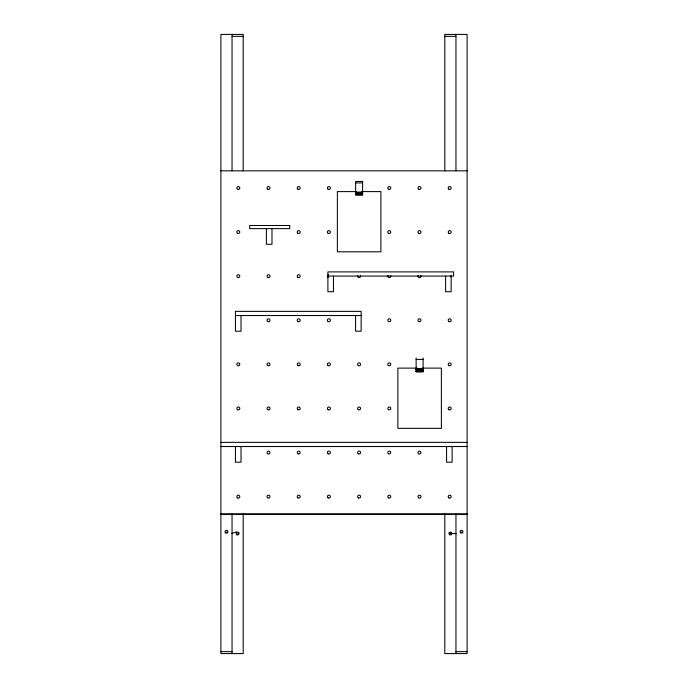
<?xml version="1.0" encoding="UTF-8"?>
<svg xmlns="http://www.w3.org/2000/svg" width="688" height="688" viewBox="0 0 688 688"><rect width="100%" height="100%" fill="white"/><g stroke="black" fill="none" stroke-linecap="round" stroke-linejoin="round"><path stroke-width="1.03" d="M231.736 533.424L236.638 531.936M232.045 36.335L243.191 36.335M444.809 36.335L455.955 36.335M220.908 170.848L467.092 170.848M355.653 182.939L362.61 182.879M356.479 191.599L337.369 191.599L337.369 251.817L380.894 251.817L380.894 191.599L361.785 191.599M355.653 192.098L362.61 192.098M355.653 192.803L362.61 192.803M355.653 193.242L362.61 193.182M355.653 194.515L362.61 194.472M327.892 276.077L453.598 276.077L453.598 271.898L327.892 271.898L327.892 291.729L333.465 291.729L333.465 276.077M235.442 315.543L361.148 315.543M416.128 359.463L423.094 359.403M416.962 368.123L397.853 368.123L397.853 428.34L441.378 428.34L441.378 368.123L422.269 368.123M416.128 368.622L423.094 368.622M416.128 369.327L423.094 369.327M416.128 369.705L423.094 369.705M416.128 369.766L423.094 369.766M416.128 370.995L423.094 370.995M416.128 371.038L423.094 371.038M416.128 371.185L423.094 371.185M416.128 371.546L423.094 371.529M416.128 371.666L423.094 371.666M220.908 442.358L467.092 442.358M220.908 446.538L467.092 446.538M220.908 513.773L467.092 513.773M220.908 514.495L467.092 514.495M450.382 533.578L456.454 533.578M220.908 651.665L232.045 651.665M455.955 651.665L467.092 651.665M455.955 34.4L455.955 170.736M455.955 514.048L455.955 653.6M452.136 446.538L452.136 462.19L446.572 462.19L446.572 446.538M451.156 276.077L451.156 291.729L445.592 291.729L445.592 276.077M444.809 170.882L444.809 34.4L467.092 34.4L467.092 653.6L444.809 653.6L444.809 514.048M423.094 357.966L423.094 371.744L416.128 371.744L416.128 357.966M355.576 315.543L355.576 331.195L361.148 331.195L361.148 311.363L235.442 311.363L235.442 331.195L241.015 331.195L241.015 315.543M271.984 228.631L271.984 244.283L266.411 244.283L266.411 228.631M243.191 170.882L243.191 34.4L220.908 34.4L220.908 653.6L243.191 653.6L243.191 514.048M241.015 446.538L241.015 462.19L235.442 462.19L235.442 446.538M232.045 34.4L232.045 170.736M232.045 514.048L232.045 653.6M451.01 275.527A1.479 1.453 0 0 1 450.967 276.903M238.831 532.331A1.393 1.376 0 0 1 236.414 532.331M328.52 277.582A1.479 1.453 0 0 1 328.52 274.761M360.426 275.527A1.479 1.453 0 0 1 359.102 277.625A1.479 1.453 0 0 1 357.769 275.527M390.621 275.527A1.479 1.453 0 0 1 389.296 277.625A1.479 1.453 0 0 1 387.963 275.527M420.815 275.527A1.479 1.453 0 0 1 419.491 277.625A1.479 1.453 0 0 1 418.158 275.527M451.586 532.331A1.393 1.376 0 0 1 449.169 532.331M460.315 532.89A1.393 1.376 0 0 1 462.732 532.89M225.268 532.89A1.393 1.376 0 0 1 227.685 532.89M362.61 181.443L355.653 181.443L355.653 195.22L362.61 195.22L362.61 181.443M289.743 225.501L249.701 225.501L249.701 228.631L289.743 228.631L289.743 225.501M236.921 534.765A1.393 1.376 0 0 0 239.011 533.578A1.393 1.376 0 0 0 236.921 532.392A1.393 1.376 0 0 0 236.921 534.765M237.575 365.612A1.479 1.453 0 0 0 239.794 364.356A1.479 1.453 0 0 0 237.575 363.092A1.479 1.453 0 0 0 237.575 365.612M448.946 321.528A1.479 1.453 0 0 0 451.165 320.264A1.479 1.453 0 0 0 448.946 319A1.479 1.453 0 0 0 448.946 321.528M418.751 321.528A1.479 1.453 0 0 0 420.97 320.264A1.479 1.453 0 0 0 418.751 319A1.479 1.453 0 0 0 418.751 321.528M388.557 321.528A1.479 1.453 0 0 0 390.775 320.264A1.479 1.453 0 0 0 388.557 319A1.479 1.453 0 0 0 388.557 321.528M267.77 365.612A1.479 1.453 0 0 0 269.988 364.356A1.479 1.453 0 0 0 267.77 363.092A1.479 1.453 0 0 0 267.77 365.612M297.964 365.612A1.479 1.453 0 0 0 300.183 364.356A1.479 1.453 0 0 0 297.964 363.092A1.479 1.453 0 0 0 297.964 365.612M297.964 321.528A1.479 1.453 0 0 0 300.183 320.264A1.479 1.453 0 0 0 297.964 319A1.479 1.453 0 0 0 297.964 321.528M448.946 409.704A1.479 1.453 0 0 0 451.165 408.44A1.479 1.453 0 0 0 448.946 407.184A1.479 1.453 0 0 0 448.946 409.704M267.692 277.384A1.479 1.453 0 0 0 269.988 276.266A1.479 1.453 0 0 0 267.856 274.865A1.479 1.453 0 0 0 267.692 277.384M328.159 365.612A1.479 1.453 0 0 0 330.386 364.356A1.479 1.453 0 0 0 328.159 363.092A1.479 1.453 0 0 0 328.159 365.612M237.575 189.252A1.479 1.453 0 0 0 239.794 187.987A1.479 1.453 0 0 0 237.575 186.732A1.479 1.453 0 0 0 237.575 189.252M297.887 277.384A1.479 1.453 0 0 0 300.183 276.266A1.479 1.453 0 0 0 298.05 274.865A1.479 1.453 0 0 0 297.887 277.384M358.353 365.612A1.479 1.453 0 0 0 360.581 364.356A1.479 1.453 0 0 0 358.353 363.092A1.479 1.453 0 0 0 358.353 365.612M388.557 365.612A1.479 1.453 0 0 0 390.775 364.356A1.479 1.453 0 0 0 388.557 363.092A1.479 1.453 0 0 0 388.557 365.612M328.159 409.704A1.479 1.453 0 0 0 330.386 408.44A1.479 1.453 0 0 0 328.159 407.184A1.479 1.453 0 0 0 328.159 409.704M297.964 409.704A1.479 1.453 0 0 0 300.183 408.44A1.479 1.453 0 0 0 297.964 407.184A1.479 1.453 0 0 0 297.964 409.704M388.557 409.704A1.479 1.453 0 0 0 390.775 408.44A1.479 1.453 0 0 0 388.557 407.184A1.479 1.453 0 0 0 388.557 409.704M358.276 409.652A1.479 1.453 0 0 0 360.572 408.534A1.479 1.453 0 0 0 358.439 407.133A1.479 1.453 0 0 0 358.276 409.652M328.081 321.477A1.479 1.453 0 0 0 330.378 320.359A1.479 1.453 0 0 0 328.245 318.957A1.479 1.453 0 0 0 328.081 321.477M267.77 189.252A1.479 1.453 0 0 0 269.988 187.987A1.479 1.453 0 0 0 267.77 186.732A1.479 1.453 0 0 0 267.77 189.252M237.575 409.704A1.479 1.453 0 0 0 239.794 408.44A1.479 1.453 0 0 0 237.575 407.184A1.479 1.453 0 0 0 237.575 409.704M267.77 453.796A1.479 1.453 0 0 0 269.988 452.532A1.479 1.453 0 0 0 267.77 451.268A1.479 1.453 0 0 0 267.77 453.796M297.964 453.796A1.479 1.453 0 0 0 300.183 452.532A1.479 1.453 0 0 0 297.964 451.268A1.479 1.453 0 0 0 297.964 453.796M297.887 497.837A1.479 1.453 0 0 0 300.183 496.719A1.479 1.453 0 0 0 298.05 495.317A1.479 1.453 0 0 0 297.887 497.837M237.575 497.888A1.479 1.453 0 0 0 239.794 496.624A1.479 1.453 0 0 0 237.575 495.36A1.479 1.453 0 0 0 237.575 497.888M267.77 497.888A1.479 1.453 0 0 0 269.988 496.624A1.479 1.453 0 0 0 267.77 495.36A1.479 1.453 0 0 0 267.77 497.888M328.159 497.888A1.479 1.453 0 0 0 330.386 496.624A1.479 1.453 0 0 0 328.159 495.36A1.479 1.453 0 0 0 328.159 497.888M358.353 497.888A1.479 1.453 0 0 0 360.581 496.624A1.479 1.453 0 0 0 358.353 495.36A1.479 1.453 0 0 0 358.353 497.888M388.557 497.888A1.479 1.453 0 0 0 390.775 496.624A1.479 1.453 0 0 0 388.557 495.36A1.479 1.453 0 0 0 388.557 497.888M328.159 453.796A1.479 1.453 0 0 0 330.386 452.532A1.479 1.453 0 0 0 328.159 451.268A1.479 1.453 0 0 0 328.159 453.796M448.946 497.888A1.479 1.453 0 0 0 451.165 496.624A1.479 1.453 0 0 0 448.946 495.36A1.479 1.453 0 0 0 448.946 497.888M418.751 497.888A1.479 1.453 0 0 0 420.97 496.624A1.479 1.453 0 0 0 418.751 495.36A1.479 1.453 0 0 0 418.751 497.888M388.471 453.745A1.479 1.453 0 0 0 390.767 452.627A1.479 1.453 0 0 0 388.634 451.225A1.479 1.453 0 0 0 388.471 453.745M358.353 453.796A1.479 1.453 0 0 0 360.581 452.532A1.479 1.453 0 0 0 358.353 451.268A1.479 1.453 0 0 0 358.353 453.796M418.665 453.745A1.479 1.453 0 0 0 420.961 452.627A1.479 1.453 0 0 0 418.837 451.225A1.479 1.453 0 0 0 418.665 453.745M267.77 409.704A1.479 1.453 0 0 0 269.988 408.44A1.479 1.453 0 0 0 267.77 407.184A1.479 1.453 0 0 0 267.77 409.704M448.946 365.612A1.479 1.453 0 0 0 451.165 364.356A1.479 1.453 0 0 0 448.946 363.092A1.479 1.453 0 0 0 448.946 365.612M297.964 189.252A1.479 1.453 0 0 0 300.183 187.987A1.479 1.453 0 0 0 297.964 186.732A1.479 1.453 0 0 0 297.964 189.252M237.498 277.384A1.479 1.453 0 0 0 239.794 276.266A1.479 1.453 0 0 0 237.661 274.865A1.479 1.453 0 0 0 237.498 277.384M237.575 233.344A1.479 1.453 0 0 0 239.794 232.08A1.479 1.453 0 0 0 237.575 230.815A1.479 1.453 0 0 0 237.575 233.344M297.887 233.292A1.479 1.453 0 0 0 300.183 232.174A1.479 1.453 0 0 0 298.05 230.772A1.479 1.453 0 0 0 297.887 233.292M267.692 321.477A1.479 1.453 0 0 0 269.988 320.359A1.479 1.453 0 0 0 267.856 318.957A1.479 1.453 0 0 0 267.692 321.477M328.081 233.292A1.479 1.453 0 0 0 330.378 232.174A1.479 1.453 0 0 0 328.245 230.772A1.479 1.453 0 0 0 328.081 233.292M388.557 233.344A1.479 1.453 0 0 0 390.775 232.08A1.479 1.453 0 0 0 388.557 230.815A1.479 1.453 0 0 0 388.557 233.344M418.751 233.344A1.479 1.453 0 0 0 420.97 232.08A1.479 1.453 0 0 0 418.751 230.815A1.479 1.453 0 0 0 418.751 233.344M448.946 233.344A1.479 1.453 0 0 0 451.165 232.08A1.479 1.453 0 0 0 448.946 230.815A1.479 1.453 0 0 0 448.946 233.344M388.471 189.2A1.479 1.453 0 0 0 390.767 188.082A1.479 1.453 0 0 0 388.634 186.68A1.479 1.453 0 0 0 388.471 189.2M418.751 189.252A1.479 1.453 0 0 0 420.97 187.987A1.479 1.453 0 0 0 418.751 186.732A1.479 1.453 0 0 0 418.751 189.252M448.946 189.252A1.479 1.453 0 0 0 451.165 187.987A1.479 1.453 0 0 0 448.946 186.732A1.479 1.453 0 0 0 448.946 189.252M328.159 189.252A1.479 1.453 0 0 0 330.386 187.987A1.479 1.453 0 0 0 328.159 186.732A1.479 1.453 0 0 0 328.159 189.252M449.685 534.765A1.393 1.376 0 0 0 451.775 533.578A1.393 1.376 0 0 0 449.685 532.392A1.393 1.376 0 0 0 449.685 534.765M460.539 532.615A1.393 1.376 0 0 0 462.869 531.996A1.393 1.376 0 0 0 461.166 530.319A1.393 1.376 0 0 0 460.539 532.615M225.492 532.615A1.393 1.376 0 0 0 227.823 531.996A1.393 1.376 0 0 0 226.12 530.319A1.393 1.376 0 0 0 225.492 532.615"/></g></svg>
